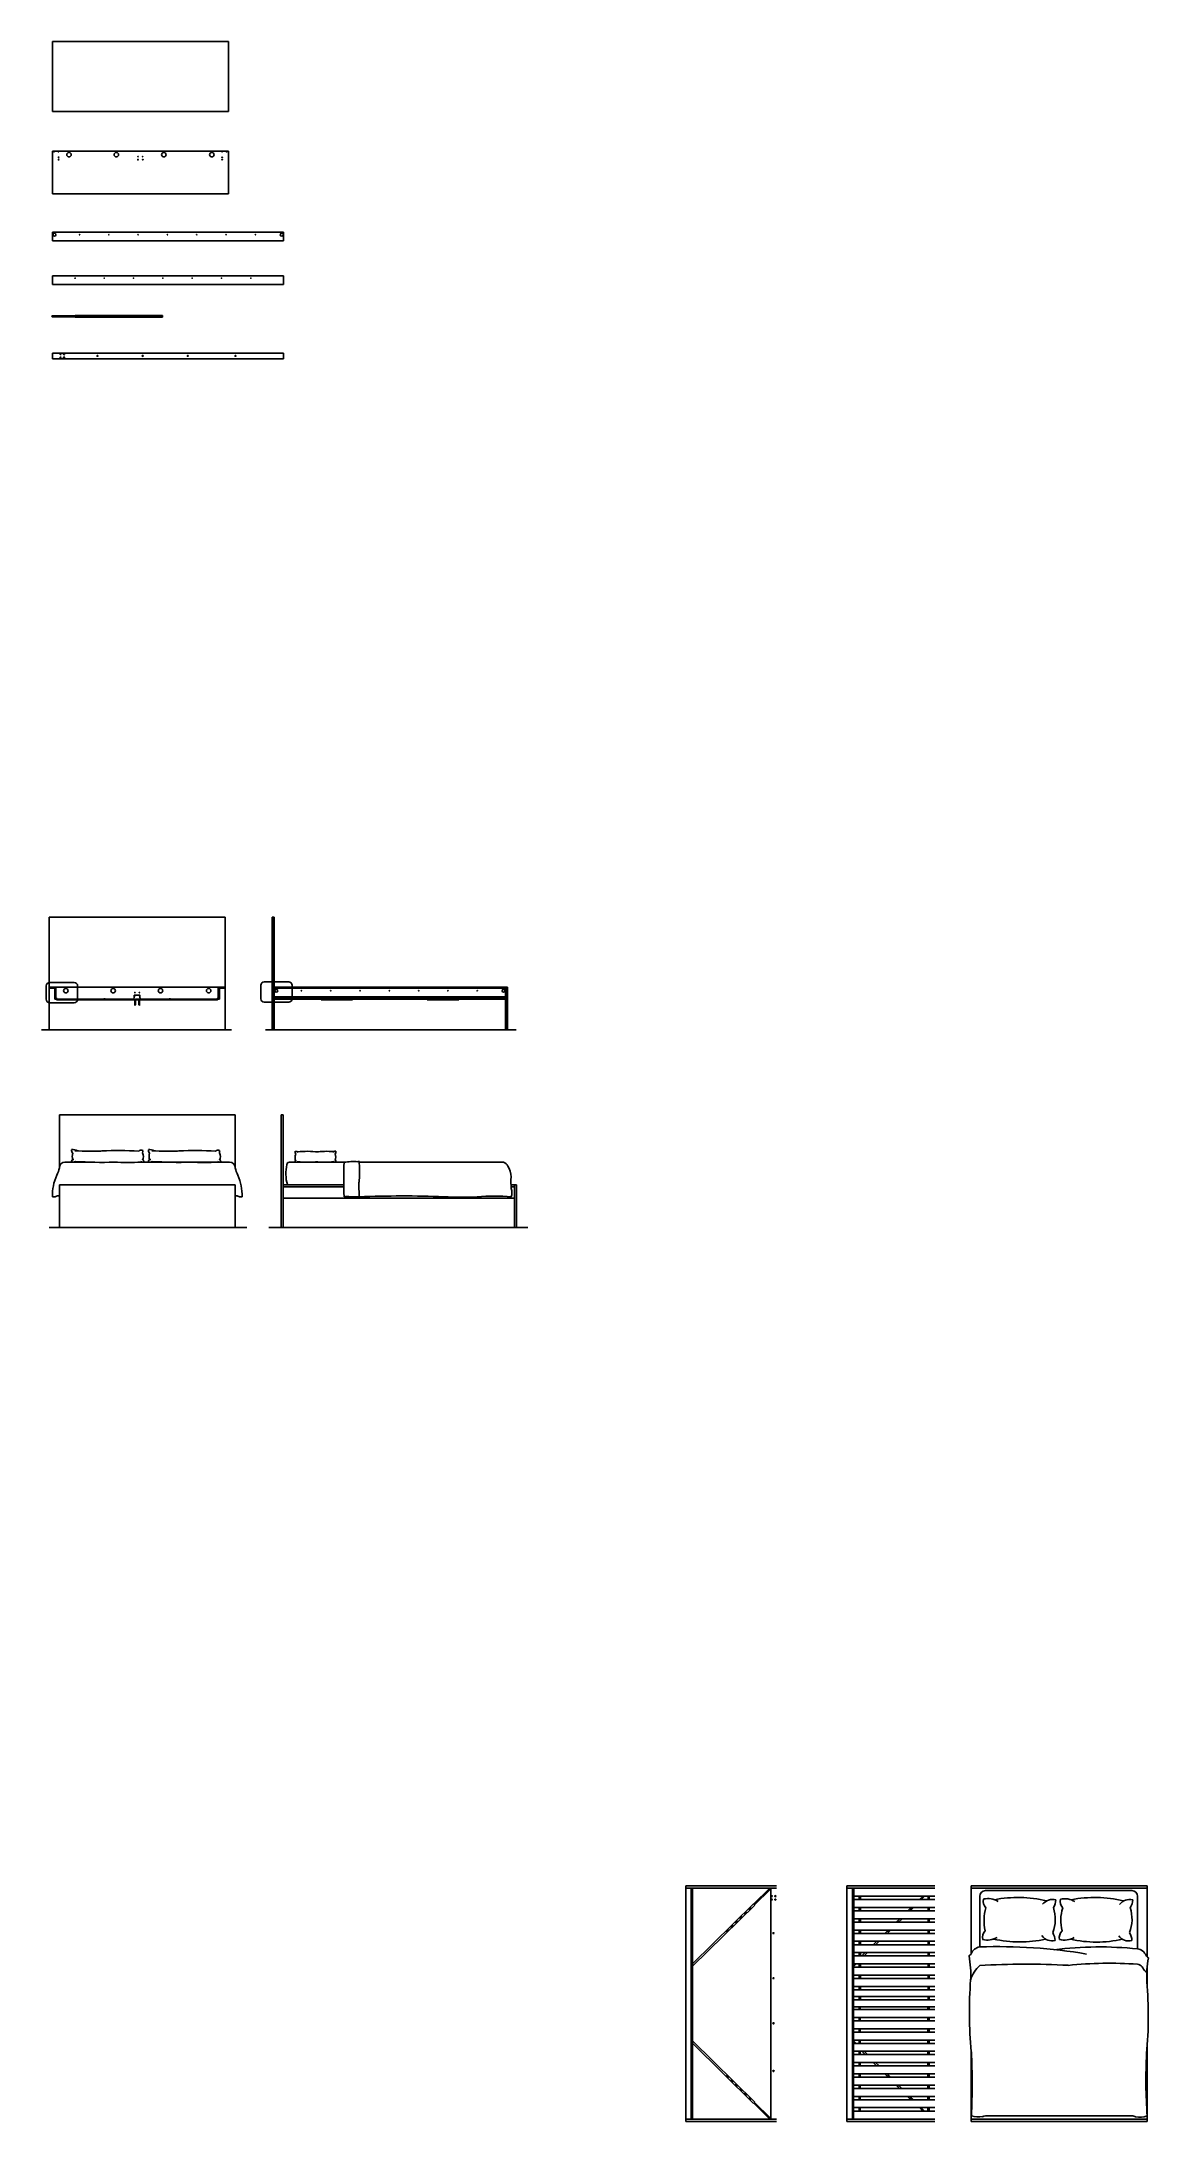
# Model space of a CAD drawing. Header units: millimetres. Extents: x 1994 to 4174, y 1366 to 3212.
# Drawn here: x 1994 to 2976, y 1366 to 3212 of the extents above.
import ezdxf

# ---------------------------------------------------------------- set-up
doc = ezdxf.new("R2010")
doc.units = ezdxf.units.MM
for name, color, linetype in [('IN-ANNO-DETAILS', 2, 'Continuous'), ('IN-ANNO-NPLT', 6, 'Continuous'), ('IN-FURN', 3, 'Continuous'), ('IN-FURN-STOR', 104, 'Continuous'), ('IN-FURN-WKSF', 4, 'Continuous')]:
    doc.layers.add(name, color=color, linetype=linetype)

msp = doc.modelspace()

# ---------------------------------------------------------------- hatches: boundary and pattern name
at = {"layer": 'IN-FURN-STOR'}
h = msp.add_hatch(dxfattribs=at)
h.set_pattern_fill('ANSI31', color=256, scale=0.2)
h.paths.add_polyline_path([(2200.7, 2434.6), (2198.8, 2434.6), (2198.8, 2334.6), (2200.7, 2334.6)])
h.paths.add_polyline_path([(2407.7, 2372.6), (2405.8, 2372.6), (2405.8, 2334.6), (2407.7, 2334.6)])
h = msp.add_hatch(dxfattribs=at)
h.set_pattern_fill('ANSI31', color=256, scale=0.2)
h.paths.add_polyline_path([(2007.1, 2372.6), (2001.1, 2372.6), (2001.1, 2371.6), (2006.1, 2371.6), (2006.1, 2361.9), (2007.1, 2361.9), (2008.1, 2361.9), (2008.1, 2362.4), (2007.1, 2362.4), (2007.1, 2371.6)])
h.paths.add_polyline_path([(2157.1, 2372.6), (2151.1, 2372.6), (2151.1, 2371.6), (2151.1, 2362.4), (2150.1, 2362.4), (2150.1, 2361.9), (2151.1, 2361.9), (2152.1, 2361.9), (2152.1, 2371.6), (2157.1, 2371.6)])
at = {"layer": 'IN-FURN-WKSF'}
h = msp.add_hatch(dxfattribs=at)
h.set_pattern_fill('ANSI37', color=256, scale=0.1)
h.set_pattern_definition([(45, (-1137.733, 175.33647), (-0.224506403, 0.224506403), []), (135, (-1137.733, 175.33647), (-0.224506403, -0.224506403), [])])
h.paths.add_polyline_path([(2077.6, 2361.2), (2077.8, 2361.4), (2080.4, 2361.4), (2080.6, 2361.2), (2080.6, 2356.9), (2081.1, 2356.4), (2081.1, 2361.4), (2080.6, 2361.9), (2077.6, 2361.9), (2077.1, 2361.4), (2077.1, 2356.4), (2077.6, 2356.9)])
h = msp.add_hatch(dxfattribs=at)
h.set_pattern_fill('ANSI37', color=256, scale=0.1)
h.set_pattern_definition([(45, (-1241.71325, 175.33647), (-0.224506403, 0.224506403), []), (135, (-1241.71325, 175.33647), (-0.224506403, -0.224506403), [])])
h.paths.add_polyline_path([(2242.2, 2361.9), (2242.2, 2361.4), (2244.3, 2361.4), (2244.3, 2361.9)])
h.paths.add_polyline_path([(2362.3, 2361.9), (2362.3, 2361.4), (2364.4, 2361.4), (2364.4, 2361.9)])

# ---------------------------------------------------------------- linework, layer by layer
at = {"layer": 'IN-ANNO-DETAILS'}
for points in [[(2001.5, 2376.7), (2023.3, 2376.7, -0.414214), (2026.3, 2373.7), (2026.3, 2361.8, -0.414214), (2023.3, 2358.8), (2001.5, 2358.8, -0.414214), (1998.5, 2361.8), (1998.5, 2373.7, -0.414214)], [(2191.8, 2377.2), (2213.5, 2377.2, -0.414214), (2216.5, 2374.2), (2216.5, 2362.3, -0.414214), (2213.5, 2359.3), (2191.8, 2359.3, -0.414214), (2188.8, 2362.3), (2188.8, 2374.2, -0.414214)]]:
    msp.add_lwpolyline(points, format="xyb", close=True, dxfattribs=at)
at = {"layer": 'IN-ANNO-NPLT'}
for p, q in [((1994.4, 2334.6), (2162.9, 2334.6)), ((2193, 2334.6), (2415.4, 2334.6)), ((2001.1, 2159.3), (2176.4, 2159.3)), ((2195.8, 2159.3), (2425.7, 2159.3))]:
    msp.add_line(p, q, dxfattribs=at)
at = {"layer": 'IN-FURN'}
for p, q in [((2015.1, 2217.3), (2037.2, 2217.3)), ((2082.6, 2217.3), (2161.1, 2217.3)), ((2213.8, 2217.3), (2262.6, 2217.2)), ((2276.1, 2217.2), (2404.2, 2217.2)), ((2714.6, 1572.9), (2786.6, 1572.9)), ((2714.6, 1565.9), (2714.6, 1572.9)), ((2831.4, 1570.9), (2961.4, 1570.9)), ((2786.6, 1565.9), (2714.6, 1565.9)), ((2714.6, 1562.9), (2786.6, 1562.9)), ((2714.6, 1555.9), (2714.6, 1562.9)), ((2786.6, 1555.9), (2714.6, 1555.9)), ((2714.6, 1552.9), (2786.6, 1552.9)), ((2714.6, 1545.9), (2714.6, 1552.9)), ((2719.6, 1565.9), (2719.6, 1562.9)), ((2719.6, 1555.9), (2719.6, 1552.9)), ((2720.6, 1562.9), (2720.6, 1565.9)), ((2720.6, 1552.9), (2720.6, 1555.9)), ((2780.6, 1562.9), (2780.6, 1565.9)), ((2780.6, 1552.9), (2780.6, 1555.9)), ((2781.6, 1565.9), (2781.6, 1562.9)), ((2781.6, 1555.9), (2781.6, 1552.9)), ((2826.4, 1520.9), (2826.4, 1565.9)), ((2966.4, 1565.9), (2966.4, 1519.2)), ((2786.6, 1545.9), (2714.6, 1545.9)), ((2714.6, 1542.9), (2786.6, 1542.9)), ((2714.6, 1535.9), (2714.6, 1542.9)), ((2786.6, 1535.9), (2714.6, 1535.9)), ((2714.6, 1532.9), (2786.6, 1532.9)), ((2714.6, 1525.9), (2714.6, 1532.9)), ((2719.6, 1545.9), (2719.6, 1542.9)), ((2719.6, 1535.9), (2719.6, 1532.9)), ((2720.6, 1542.9), (2720.6, 1545.9)), ((2720.6, 1532.9), (2720.6, 1535.9)), ((2780.6, 1542.9), (2780.6, 1545.9)), ((2780.6, 1532.9), (2780.6, 1535.9)), ((2781.6, 1545.9), (2781.6, 1542.9)), ((2781.6, 1535.9), (2781.6, 1532.9)), ((2786.6, 1525.9), (2714.6, 1525.9)), ((2714.6, 1522.9), (2786.6, 1522.9)), ((2714.6, 1515.9), (2714.6, 1522.9)), ((2786.6, 1515.9), (2714.6, 1515.9)), ((2719.6, 1525.9), (2719.6, 1522.9)), ((2719.6, 1515.9), (2719.6, 1512.9)), ((2720.6, 1522.9), (2720.6, 1525.9)), ((2720.6, 1512.9), (2720.6, 1515.9)), ((2780.6, 1522.9), (2780.6, 1525.9)), ((2780.6, 1512.9), (2780.6, 1515.9)), ((2781.6, 1525.9), (2781.6, 1522.9)), ((2781.6, 1515.9), (2781.6, 1512.9)), ((2714.6, 1512.9), (2786.6, 1512.9)), ((2714.6, 1505.9), (2714.6, 1512.9)), ((2786.6, 1505.9), (2714.6, 1505.9)), ((2714.6, 1502.9), (2786.6, 1502.9)), ((2786.6, 1495.9), (2714.6, 1495.9)), ((2719.6, 1505.9), (2719.6, 1502.9)), ((2719.6, 1495.9), (2719.6, 1492.9)), ((2720.6, 1502.9), (2720.6, 1505.9)), ((2720.6, 1492.9), (2720.6, 1495.9)), ((2780.6, 1502.9), (2780.6, 1505.9)), ((2780.6, 1492.9), (2780.6, 1495.9)), ((2781.6, 1505.9), (2781.6, 1502.9)), ((2781.6, 1495.9), (2781.6, 1492.9)), ((2714.6, 1492.9), (2786.6, 1492.9)), ((2786.6, 1485.9), (2714.6, 1485.9)), ((2714.6, 1482.9), (2786.6, 1482.9)), ((2786.6, 1476.8), (2714.6, 1476.8)), ((2719.6, 1485.9), (2719.6, 1482.9)), ((2719.6, 1476.8), (2719.6, 1474.1)), ((2720.6, 1482.9), (2720.6, 1485.9)), ((2720.6, 1474.1), (2720.6, 1476.8)), ((2780.6, 1482.9), (2780.6, 1485.9)), ((2780.6, 1474.1), (2780.6, 1476.8)), ((2781.6, 1485.9), (2781.6, 1482.9)), ((2781.6, 1476.8), (2781.6, 1474.1)), ((2714.5, 1474.1), (2786.6, 1474.1)), ((2786.6, 1467.7), (2714.5, 1467.7)), ((2786.5, 1465.3), (2714.5, 1465.3)), ((2714.5, 1458.3), (2786.5, 1458.3)), ((2719.5, 1465.3), (2719.5, 1467.7)), ((2719.5, 1455.3), (2719.5, 1458.3)), ((2719.6, 1474.1), (2720.6, 1474.1)), ((2720.5, 1467.7), (2720.5, 1465.3)), ((2720.5, 1458.3), (2720.5, 1455.3)), ((2780.5, 1467.7), (2780.5, 1465.3)), ((2780.5, 1458.3), (2780.5, 1455.3)), ((2781.6, 1474.1), (2780.6, 1474.1)), ((2781.5, 1465.3), (2781.5, 1467.7)), ((2781.5, 1455.3), (2781.5, 1458.3)), ((2786.5, 1455.3), (2714.5, 1455.3)), ((2714.5, 1448.3), (2786.5, 1448.3)), ((2786.5, 1445.3), (2714.5, 1445.3)), ((2719.5, 1445.3), (2719.5, 1448.3)), ((2720.5, 1448.3), (2720.5, 1445.3)), ((2780.5, 1448.3), (2780.5, 1445.3)), ((2781.5, 1445.3), (2781.5, 1448.3)), ((2714.5, 1438.3), (2786.5, 1438.3)), ((2786.5, 1435.3), (2714.5, 1435.3)), ((2714.5, 1428.3), (2786.5, 1428.3)), ((2786.5, 1425.3), (2714.5, 1425.3)), ((2719.5, 1435.3), (2719.5, 1438.3)), ((2719.5, 1425.3), (2719.5, 1428.3)), ((2720.5, 1438.3), (2720.5, 1435.3)), ((2720.5, 1428.3), (2720.5, 1425.3)), ((2780.5, 1438.3), (2780.5, 1435.3)), ((2780.5, 1428.3), (2780.5, 1425.3)), ((2781.5, 1435.3), (2781.5, 1438.3)), ((2781.5, 1425.3), (2781.5, 1428.3)), ((2714.5, 1418.3), (2786.5, 1418.3)), ((2786.5, 1415.3), (2714.5, 1415.3)), ((2714.5, 1408.3), (2786.5, 1408.3)), ((2786.5, 1405.3), (2714.5, 1405.3)), ((2719.5, 1415.3), (2719.5, 1418.3)), ((2719.5, 1405.3), (2719.5, 1408.3)), ((2720.5, 1418.3), (2720.5, 1415.3)), ((2720.5, 1408.3), (2720.5, 1405.3)), ((2780.5, 1418.3), (2780.5, 1415.3)), ((2780.5, 1408.3), (2780.5, 1405.3)), ((2781.5, 1415.3), (2781.5, 1418.3)), ((2781.5, 1405.3), (2781.5, 1408.3)), ((2714.5, 1398.3), (2786.5, 1398.3)), ((2786.5, 1395.3), (2714.5, 1395.3)), ((2714.5, 1388.3), (2786.5, 1388.3)), ((2786.5, 1385.3), (2714.5, 1385.3)), ((2719.5, 1395.3), (2719.5, 1398.3)), ((2719.5, 1385.3), (2719.5, 1388.3)), ((2720.5, 1398.3), (2720.5, 1395.3)), ((2720.5, 1388.3), (2720.5, 1385.3)), ((2780.5, 1398.3), (2780.5, 1395.3)), ((2780.5, 1388.3), (2780.5, 1385.3)), ((2781.5, 1395.3), (2781.5, 1398.3)), ((2781.5, 1385.3), (2781.5, 1388.3)), ((2714.5, 1378.3), (2786.5, 1378.3)), ((2786.5, 1375.3), (2714.5, 1375.3)), ((2719.5, 1375.3), (2719.5, 1378.3)), ((2720.5, 1378.3), (2720.5, 1375.3)), ((2780.5, 1378.3), (2780.5, 1375.3)), ((2781.5, 1375.3), (2781.5, 1378.3)), ((2961.4, 1370.9), (2831.4, 1370.9))]:
    msp.add_line(p, q, dxfattribs=at)
for centre, radius, start, end in [((2015.1, 2212.3), 5, 90, 180), ((2022.1, 2220.8), 7.67, 58.5087, 98.3847), ((2024.6, 2227.8), 3.74, 171.5875, 226.0583), ((2022.9, 2217.7), 2, 89.9409, 192.0822), ((2021.4, 2223.7), 6.43, 266.0817, 296.879), ((2032.7, 2221.9), 11.1, 163.0906, 193.252), ((2038.8, 2459.7), 232.7, 266.349, 272.7616), ((2047.9, 2540.4), 323.3, 265.8277, 271.8956), ((2062.4, 1968.7), 258.9, 85.9949, 93.2093), ((2070.6, 2509.4), 292.4, 267.6421, 272.3579), ((2082.8, 2225), 2.98, 62.7912, 140.2354), ((2084.4, 2220.6), 3.44, 230.1112, 282.7167), ((2078.3, 2227.2), 5.82, 342.9486, 5.1501), ((2078, 2222.3), 6.69, 331.6419, 28.0098), ((2082.3, 2217.2), 2.92, 0.3932, 51.8762), ((2092.8, 2227.8), 3.74, 171.5875, 226.0583), ((2090.2, 2220.8), 7.67, 58.5087, 98.3847), ((2091.1, 2217.7), 2, 89.9409, 192.0822), ((2089.6, 2223.7), 6.43, 266.0817, 296.879), ((2100.8, 2221.9), 11.1, 163.0906, 193.252), ((2107, 2459.7), 232.7, 266.349, 272.7616), ((2116, 2540.4), 323.3, 265.8277, 271.8956), ((2130.6, 1968.7), 258.9, 85.9949, 93.2093), ((2138.7, 2509.4), 292.4, 267.6421, 272.3579), ((2150.9, 2225), 2.98, 62.7912, 140.2354), ((2152.6, 2220.6), 3.44, 230.1112, 282.7167), ((2146.2, 2222.3), 6.69, 331.6419, 28.0098), ((2146.5, 2227.2), 5.82, 342.9486, 5.1501), ((2150.4, 2217.2), 2.92, 0.3932, 51.8762), ((2161.1, 2212.3), 5, 0, 90), ((2248.3, 2207.3), 37.3, 167.7752, 195.5317), ((2214.4, 2214.7), 2.67, 103.7459, 169.1578), ((2222.4, 2226.3), 3.26, 168.7698, 216.8699), ((2220.9, 2217.7), 1.8, 141.4773, 193.9553), ((2219.4, 2223.3), 3.62, 44.7215, 94.0455), ((2228.3, 2221.2), 9.09, 159.6514, 199.2907), ((2219.9, 2219.5), 2.37, 251.2147, 310.0139), ((2229.6, 2167.4), 59.5, 80.3971, 97.8272), ((2231.1, 2323.1), 105.9, 264.7662, 274.1868), ((2244.6, 2277.3), 60.1, 263.0022, 278.4205), ((2247, 2138.1), 88.8, 85.9156, 96.2307), ((2254.7, 2224.4), 2.62, 78.0411, 146.061), ((2254.8, 2220.1), 2.86, 231.28, 278.9421), ((2253.2, 2217.8), 2.15, 344.0806, 44.1258), ((2251.9, 2226.3), 3.42, 329.5094, 10.3713), ((2246.4, 2221.8), 8.85, 342.4833, 18.0373), ((2736.9, 2201.9), 474.5, 178.1468, 181.8532), ((2271.1, 2155), 62.8, 86.5941, 97.747), ((2275.3, 2220.4), 2.69, 259.4196, 288.8789), ((2275.2, 2217.6), 0.989, 328.1121, 14.099), ((2283.6, 2216.3), 7.6, 174.0198, 193.0481), ((2401.7, 2210.7), 6.95, 26.9519, 69.56), ((2046.1, 2188.1), 42.1, 155.3608, 182.1266), ((1989.6, 2215.7), 20.8, 331.2485, 350.4974), ((2186.7, 2215.7), 20.8, 189.5026, 208.7515), ((2130.1, 2188.1), 42.1, 357.8734, 24.6392), ((2416.6, 2196.4), 140.8, 178.7323, 184.0083), ((2195.9, 2208.7), 80.5, 353.4481, 4.1961), ((2390.9, 2203.5), 19.9, 1.9234, 31.3469), ((2462.6, 2199.3), 52, 174.6342, 186.1336), ((2005.2, 2189.7), 3.33, 249.1323, 301.9984), ((2009.4, 2181.9), 5.5, 82.5539, 116.1478), ((2166.8, 2181.9), 5.5, 63.8522, 97.4461), ((2171, 2189.7), 3.33, 238.0016, 290.8677), ((2265.3, 2153.5), 33.2, 84.8205, 94.6711), ((2272, 2253.3), 66.9, 266.7998, 273.5669), ((2314, 1275.9), 911.4, 87.665, 92.3792), ((2366.1, 2426.2), 240.1, 266.4295, 273.4959), ((2395.8, 2005.8), 181.4, 85.2197, 94.7438), ((2399.8, 2190.2), 11.7, 341.9734, 17.9661), ((2831.4, 1565.9), 5, 90, 180), ((2961.4, 1565.9), 5, 0, 90), ((2838.4, 1561.5), 8.84, 167.3935, 222.0235), ((2833.4, 1545.9), 17.9, 58.7652, 101.5382), ((2868.9, 1544.4), 38.7, 163.122, 193.6003), ((2860.1, 1459), 105.8, 76.0728, 101.3), ((2891, 1552.1), 11, 74.2585, 142.9929), ((2860.6, 1545.5), 32.8, 338.6609, 18.2164), ((2879.6, 1563.6), 14.4, 327.2474, 356.5436), ((2906.6, 1561.4), 8.84, 167.3935, 222.0235), ((2901.5, 1545.8), 17.9, 58.7652, 101.5382), ((2937, 1544.3), 38.7, 163.122, 193.6003), ((2928.3, 1459), 105.8, 76.0728, 101.3), ((2959.1, 1552), 11, 74.2585, 142.9929), ((2928.7, 1545.5), 32.8, 338.6609, 18.2164), ((2947.8, 1563.5), 14.4, 327.2474, 356.5436), ((2837.7, 1529.2), 8.84, 136.5643, 191.1942), ((2878.8, 1526.1), 14.4, 2.0441, 31.3404), ((2905.8, 1529.1), 8.84, 136.5643, 191.1942), ((2947, 1526), 14.4, 2.0441, 31.3404), ((2814.7, 1517.5), 4.96, 295.8288, 328.399), ((2827.7, 1511.6), 9.4, 98.0568, 159.4782), ((2841.9, 1042.3), 478.9, 80.4673, 91.8554), ((2833, 1544.9), 17.9, 257.0496, 299.8226), ((2861.9, 1631.1), 105.8, 257.2878, 282.515), ((2890.5, 1537.3), 11, 215.5949, 284.3293), ((2932.6, 1195.4), 325.5, 84.0432, 97.066), ((2901.2, 1544.8), 17.9, 257.0496, 299.8226), ((2930.1, 1631), 105.8, 257.2878, 282.515), ((2958.6, 1537.2), 11, 215.5949, 284.3293), ((2965.1, 1509.9), 9.4, 20.8087, 82.2301), ((2718.2, 1495.3), 100.3, 357.8872, 10.1969), ((2845.2, 1483.7), 28, 132.2575, 163.5882), ((2867.4, 816.6), 689, 86.8775, 93.4148), ((2941.5, 1144.5), 361.9, 86.0608, 95.7981), ((2964.8, 1497.7), 8.07, 44.6367, 78.506), ((2985.9, 1510.6), 17, 205.1977, 222.3724), ((2972, 1495.9), 3.56, 43.2514, 67.4079), ((2978.1, 1515.8), 4.96, 211.8879, 244.4581), ((3074.8, 1494.1), 100.3, 170.09, 182.3997), ((3175.5, 1462.9), 358.3, 175.4006, 185.5845), ((2617.6, 1459.4), 358.3, 354.7024, 4.8863), ((2236.5, 1399.4), 583.2, 357.195, 2.805), ((3429.9, 1403.2), 456.1, 177.1027, 184.0655), ((2825.2, 1390.8), 20.8, 252.5749, 280.3805), ((2831.3, 1366.1), 4.8, 88.4167, 119.3889), ((2961.8, 1364.9), 6, 62.5077, 93.6487), ((2968.3, 1392.7), 22.8, 260.4986, 286.8505)]:
    msp.add_arc(centre, radius, start, end, dxfattribs=at)
at = {"layer": 'IN-FURN-STOR'}
for p, q in [((2004, 3149.6), (2004, 3211.6)), ((2004, 3211.6), (2160, 3211.6)), ((2160, 3211.6), (2160, 3149.6)), ((2004, 3149.6), (2160, 3149.6)), ((2004, 3076.5), (2004, 3114.5)), ((2004, 3114.5), (2010, 3114.5)), ((2004, 3113.5), (2004, 3114.5)), ((2004, 3114.5), (2160, 3114.5)), ((2160, 3114.5), (2154, 3114.5)), ((2160, 3114.5), (2160, 3076.5)), ((2160, 3113.5), (2160, 3114.5)), ((2004, 3076.5), (2160, 3076.5)), ((2209, 3042.5), (2004, 3042.5)), ((2004, 3042.5), (2004, 3034.8)), ((2004, 3034.8), (2209, 3034.8)), ((2209, 3042.5), (2209, 3034.8)), ((2209, 3003.8), (2004, 3003.8)), ((2004, 3003.8), (2004, 2996.1)), ((2004, 2996.1), (2209, 2996.1)), ((2209, 3003.8), (2209, 2996.1)), ((2004, 2968.3), (2024, 2968.3)), ((2004, 2967.3), (2024, 2967.3)), ((2024, 2968.6), (2101.5, 2968.6)), ((2024, 2968.6), (2024, 2967.1)), ((2024, 2967.1), (2101.5, 2967.1)), ((2101.5, 2968.6), (2101.5, 2967.1)), ((2004, 2935.2), (2209, 2935.2)), ((2004, 2935.2), (2004, 2930.2)), ((2209, 2935.2), (2209, 2930.2)), ((2004, 2930.2), (2209, 2930.2)), ((2001.1, 2334.6), (2001.1, 2434.6)), ((2001.1, 2434.6), (2157.1, 2434.6)), ((2157.1, 2434.6), (2157.1, 2334.6)), ((2198.8, 2334.6), (2198.8, 2434.6)), ((2198.8, 2434.6), (2200.7, 2434.6)), ((2200.7, 2434.6), (2200.7, 2334.6)), ((2001.1, 2372.6), (2007.1, 2372.6)), ((2001.1, 2371.6), (2001.1, 2372.6)), ((2001.1, 2372.6), (2157.1, 2372.6)), ((2006.1, 2371.6), (2001.1, 2371.6)), ((2006.1, 2361.9), (2006.1, 2371.6)), ((2007.1, 2372.6), (2007.1, 2371.6)), ((2007.1, 2371.6), (2007.1, 2362.4)), ((2008.1, 2362.4), (2007.1, 2362.4)), ((2008.1, 2361.9), (2008.1, 2362.4)), ((2150.1, 2361.9), (2150.1, 2362.4)), ((2150.1, 2362.4), (2151.1, 2362.4)), ((2157.1, 2372.6), (2151.1, 2372.6)), ((2151.1, 2372.6), (2151.1, 2371.6)), ((2151.1, 2371.6), (2151.1, 2362.4)), ((2152.1, 2371.6), (2157.1, 2371.6)), ((2152.1, 2361.9), (2152.1, 2371.6)), ((2157.1, 2371.6), (2157.1, 2372.6)), ((2200.7, 2372.6), (2405.8, 2372.6)), ((2405.8, 2371.6), (2200.7, 2371.6)), ((2200.7, 2363.9), (2405.8, 2363.9)), ((2200.7, 2362.4), (2405.8, 2362.4)), ((2405.8, 2372.6), (2405.8, 2334.6)), ((2405.8, 2372.6), (2407.7, 2372.6)), ((2407.7, 2372.6), (2407.7, 2334.6)), ((2007.1, 2361.9), (2006.1, 2361.9)), ((2007.1, 2361.9), (2008.1, 2361.9)), ((2151.1, 2361.9), (2150.1, 2361.9)), ((2151.1, 2361.9), (2152.1, 2361.9)), ((2405.8, 2361.9), (2200.7, 2361.9)), ((2157.1, 2334.6), (2001.1, 2334.6)), ((2198.8, 2334.6), (2200.7, 2334.6)), ((2405.8, 2334.6), (2407.7, 2334.6)), ((2010.1, 2259.3), (2166.1, 2259.3)), ((2010.1, 2212.3), (2010.1, 2259.3)), ((2166.1, 2259.3), (2166.1, 2212.3)), ((2206.7, 2159.3), (2206.7, 2259.3)), ((2206.7, 2259.3), (2208.7, 2259.3)), ((2208.7, 2259.3), (2208.7, 2159.3)), ((2010.1, 2159.3), (2010.1, 2197.3)), ((2010.1, 2159.3), (2010.1, 2197.3)), ((2010.1, 2197.3), (2166.1, 2197.3)), ((2166.1, 2197.3), (2166.1, 2159.3)), ((2166.1, 2197.3), (2166.1, 2159.3)), ((2208.7, 2197.3), (2262.4, 2197.3)), ((2208.7, 2195.3), (2208.7, 2197.3)), ((2410.6, 2197.3), (2413.7, 2197.3)), ((2415.7, 2197.3), (2413.7, 2197.3)), ((2413.7, 2197.3), (2413.7, 2159.3)), ((2413.7, 2197.3), (2413.7, 2195.3)), ((2415.7, 2159.3), (2415.7, 2197.3)), ((2208.7, 2195.3), (2208.7, 2185.3)), ((2262.4, 2195.3), (2208.7, 2195.3)), ((2208.7, 2185.3), (2413.7, 2185.3)), ((2413.7, 2195.3), (2410.7, 2195.3)), ((2413.7, 2185.3), (2413.7, 2195.3)), ((2166.1, 2159.3), (2010.1, 2159.3)), ((2208.7, 2159.3), (2206.7, 2159.3)), ((2413.7, 2159.3), (2415.7, 2159.3)), ((2565.6, 1366.1), (2565.6, 1575.1)), ((2565.6, 1575.1), (2646.1, 1575.1)), ((2570.6, 1573.1), (2565.6, 1573.1)), ((2570.6, 1573.1), (2646.1, 1573.1)), ((2570.6, 1368.1), (2570.6, 1573.1)), ((2570.6, 1573.1), (2643.6, 1573.1)), ((2571.6, 1504), (2571.6, 1573.1)), ((2640.2, 1572.9), (2625.9, 1558.9)), ((2640.9, 1572.2), (2626.6, 1558.2)), ((2641.1, 1573.1), (2646.1, 1573.1)), ((2641.1, 1573.1), (2641.1, 1368.1)), ((2708.6, 1575.1), (2786.6, 1575.1)), ((2708.6, 1366.1), (2708.6, 1575.1)), ((2708.6, 1573.1), (2786.6, 1573.1)), ((2713.6, 1573.1), (2708.6, 1573.1)), ((2713.6, 1573.1), (2713.5, 1368.1)), ((2713.6, 1573.1), (2786.6, 1573.1)), ((2714.6, 1573.1), (2714.5, 1437.2)), ((2714.6, 1504), (2714.6, 1573.1)), ((2783.2, 1572.9), (2783.2, 1572.9)), ((2818.9, 1575.1), (2974.9, 1575.1)), ((2818.9, 1514.9), (2818.9, 1575.1)), ((2818.9, 1573.1), (2974.9, 1573.1)), ((2974.9, 1575.1), (2974.9, 1512.1)), ((2625.7, 1559.1), (2571.6, 1505.8)), ((2626.8, 1558), (2571.6, 1503.7)), ((2625.7, 1559.1), (2626.8, 1558)), ((2765.6, 1555.9), (2762.5, 1552.9)), ((2767.7, 1555.9), (2764.6, 1552.9)), ((2776.1, 1565.9), (2773, 1562.9)), ((2777.5, 1565.9), (2774.4, 1562.9)), ((2745.2, 1535.9), (2742.2, 1532.9)), ((2747.3, 1535.9), (2744.3, 1532.9)), ((2755.4, 1545.9), (2752.3, 1542.9)), ((2757.5, 1545.9), (2754.5, 1542.9)), ((2724.9, 1515.9), (2721.8, 1512.9)), ((2727, 1515.9), (2724, 1512.9)), ((2735, 1525.9), (2732, 1522.9)), ((2737.2, 1525.9), (2734.1, 1522.9)), ((2571.6, 1368.1), (2571.6, 1504)), ((2714.7, 1505.9), (2714.6, 1505.8)), ((2716.8, 1505.9), (2714.6, 1503.7)), ((2974.9, 1503.3), (2974.9, 1485.7)), ((2714.5, 1468.3), (2714.5, 1473.2)), ((2626.8, 1383.1), (2571.6, 1437.5)), ((2625.8, 1382.1), (2571.6, 1435.4)), ((2716.7, 1435.3), (2714.5, 1437.5)), ((2714.5, 1437.2), (2714.5, 1368.1)), ((2724.8, 1425.3), (2721.7, 1428.3)), ((2726.9, 1425.3), (2723.9, 1428.3)), ((2818.9, 1370.9), (2818.9, 1428)), ((2974.9, 1433.1), (2974.9, 1366.1)), ((2734.9, 1415.3), (2731.9, 1418.3)), ((2737.1, 1415.3), (2734, 1418.3)), ((2745.1, 1405.3), (2742.1, 1408.3)), ((2747.2, 1405.3), (2744.2, 1408.3)), ((2755.3, 1395.3), (2752.2, 1398.3)), ((2757.4, 1395.3), (2754.3, 1398.3)), ((2765.4, 1385.3), (2762.4, 1388.3)), ((2767.6, 1385.3), (2764.5, 1388.3)), ((2565.6, 1368.1), (2646.1, 1368.1)), ((2565.6, 1366.1), (2646.1, 1366.1)), ((2625.8, 1382.1), (2626.8, 1383.1)), ((2640.2, 1368.2), (2626, 1382.3)), ((2640.9, 1368.9), (2626.7, 1383)), ((2786.6, 1368.1), (2708.6, 1368.1)), ((2708.6, 1366.1), (2786.6, 1366.1)), ((2713.5, 1368.1), (2786.5, 1368.1)), ((2776, 1375.3), (2772.9, 1378.3)), ((2777.4, 1375.3), (2774.3, 1378.3)), ((2818.9, 1366.1), (2818.9, 1370.9)), ((2974.9, 1368.1), (2818.9, 1368.1)), ((2974.9, 1366.1), (2818.9, 1366.1))]:
    msp.add_line(p, q, dxfattribs=at)
at = {"layer": 'IN-FURN-WKSF'}
for p, q in [((2028.2, 2967.6), (2028.2, 2968)), ((2029.9, 2967.4), (2028.3, 2967.4)), ((2028.4, 2968.2), (2030, 2968.2)), ((2030.2, 2968), (2030.2, 2967.6)), ((2033.8, 2967.6), (2033.8, 2968)), ((2035.5, 2967.3), (2033.9, 2967.4)), ((2034, 2968.2), (2035.6, 2968.1)), ((2035.8, 2967.9), (2035.7, 2967.5)), ((2039.3, 2967.7), (2039.4, 2968.1)), ((2040, 2967.5), (2039.5, 2967.5)), ((2039.6, 2968.3), (2040, 2968.3)), ((2040.6, 2968.3), (2041.2, 2968.3)), ((2041.1, 2967.5), (2040.6, 2967.5)), ((2041.4, 2968.1), (2041.3, 2967.7)), ((2044.9, 2967.6), (2045, 2968)), ((2046.7, 2967.4), (2045.1, 2967.4)), ((2045.2, 2968.2), (2046.8, 2968.2)), ((2047, 2968), (2046.9, 2967.6)), ((2050.5, 2967.7), (2050.5, 2968.1)), ((2050.7, 2968.3), (2052.3, 2968.3)), ((2052.3, 2967.5), (2050.7, 2967.5)), ((2052.5, 2968), (2052.5, 2967.6)), ((2056.1, 2967.6), (2056.1, 2968)), ((2056.3, 2968.2), (2057.9, 2968.2)), ((2057.9, 2967.4), (2056.3, 2967.4)), ((2058.1, 2968), (2058.1, 2967.6)), ((2075.9, 2361.4), (2075.9, 2362.4)), ((2075.9, 2362.4), (2076.6, 2362.4)), ((2076.6, 2365.4), (2081.6, 2365.4)), ((2076.6, 2362.4), (2076.6, 2365.4)), ((2081.6, 2365.4), (2081.6, 2362.4)), ((2081.6, 2362.4), (2082.4, 2362.4)), ((2082.4, 2362.4), (2082.4, 2361.4)), ((2223.8, 2362.9), (2223.8, 2363.3)), ((2224, 2363.5), (2225.6, 2363.5)), ((2225.6, 2362.7), (2224, 2362.7)), ((2225.8, 2363.3), (2225.8, 2362.9)), ((2249.7, 2362.9), (2249.7, 2363.3)), ((2249.9, 2363.5), (2251.5, 2363.5)), ((2251.5, 2362.7), (2249.9, 2362.7)), ((2251.7, 2363.3), (2251.7, 2362.9)), ((2275.7, 2362.9), (2275.7, 2363.3)), ((2275.9, 2363.5), (2277.5, 2363.5)), ((2277.5, 2362.7), (2275.9, 2362.7)), ((2277.7, 2363.3), (2277.7, 2362.9)), ((2301.7, 2362.9), (2301.7, 2363.3)), ((2301.9, 2363.5), (2303.5, 2363.5)), ((2303.5, 2362.7), (2301.9, 2362.7)), ((2303.7, 2363.3), (2303.7, 2362.9)), ((2327.7, 2362.9), (2327.7, 2363.3)), ((2327.9, 2363.5), (2329.5, 2363.5)), ((2329.5, 2362.7), (2327.9, 2362.7)), ((2329.7, 2363.3), (2329.7, 2362.9)), ((2353.7, 2362.9), (2353.7, 2363.3)), ((2353.9, 2363.5), (2355.5, 2363.5)), ((2355.5, 2362.7), (2353.9, 2362.7)), ((2355.7, 2363.3), (2355.7, 2362.9)), ((2379.7, 2362.9), (2379.7, 2363.3)), ((2379.9, 2363.5), (2381.5, 2363.5)), ((2381.5, 2362.7), (2379.9, 2362.7)), ((2381.7, 2363.3), (2381.7, 2362.9)), ((2008.1, 2361.4), (2007.1, 2361.9)), ((2075.9, 2361.9), (2008.1, 2361.9)), ((2075.9, 2361.4), (2008.1, 2361.4)), ((2049.6, 2361.9), (2049.6, 2362.1)), ((2049.6, 2362.1), (2050.6, 2362.1)), ((2050.6, 2362.1), (2050.6, 2361.9)), ((2062.2, 2361.4), (2062.2, 2361.9)), ((2077.1, 2361.4), (2075.9, 2361.4)), ((2077.6, 2361.9), (2077.1, 2361.4)), ((2077.1, 2361.4), (2077.1, 2356.4)), ((2077.1, 2356.4), (2077.6, 2356.9)), ((2077.6, 2361.9), (2080.6, 2361.9)), ((2077.8, 2361.4), (2077.6, 2361.2)), ((2077.6, 2361.2), (2077.6, 2356.9)), ((2080.4, 2361.4), (2077.8, 2361.4)), ((2080.4, 2361.4), (2080.6, 2361.2)), ((2080.6, 2361.9), (2081.1, 2361.4)), ((2080.6, 2356.9), (2080.6, 2361.2)), ((2081.1, 2356.4), (2080.6, 2356.9)), ((2082.4, 2361.4), (2081.1, 2361.4)), ((2081.1, 2356.4), (2081.1, 2361.4)), ((2082.4, 2361.9), (2150.1, 2361.9)), ((2082.4, 2361.4), (2150.1, 2361.4)), ((2096, 2361.4), (2096, 2361.9)), ((2107.6, 2361.9), (2107.6, 2362.1)), ((2107.6, 2362.1), (2108.6, 2362.1)), ((2108.6, 2362.1), (2108.6, 2361.9)), ((2151.1, 2361.9), (2150.1, 2361.4)), ((2242.2, 2361.4), (2242.2, 2361.9)), ((2242.2, 2361.9), (2270.2, 2361.9)), ((2270.2, 2361.4), (2242.2, 2361.4)), ((2244.3, 2361.4), (2244.3, 2361.9)), ((2269.2, 2361.9), (2269.2, 2362.1)), ((2269.2, 2362.1), (2270.2, 2362.1)), ((2270.2, 2362.1), (2270.2, 2361.9)), ((2270.2, 2361.9), (2270.2, 2361.4)), ((2336.4, 2361.9), (2336.4, 2362.1)), ((2336.4, 2362.1), (2337.4, 2362.1)), ((2336.4, 2361.9), (2336.4, 2361.4)), ((2364.4, 2361.9), (2336.4, 2361.9)), ((2336.4, 2361.4), (2364.4, 2361.4)), ((2337.4, 2362.1), (2337.4, 2361.9)), ((2362.3, 2361.4), (2362.3, 2361.9)), ((2364.4, 2361.4), (2364.4, 2361.9)), ((2618.9, 1551.8), (2617.8, 1550.6)), ((2617.8, 1550.3), (2618.1, 1550.1)), ((2618.3, 1550.1), (2619.5, 1551.2)), ((2619.5, 1551.5), (2619.2, 1551.8)), ((2622.8, 1555.8), (2621.7, 1554.6)), ((2621.7, 1554.3), (2622, 1554.1)), ((2622.3, 1554.1), (2623.4, 1555.2)), ((2623.4, 1555.5), (2623.1, 1555.8)), ((2765.9, 1555.8), (2764.7, 1554.6)), ((2764.7, 1554.3), (2765, 1554.1)), ((2765.3, 1554.1), (2766.4, 1555.2)), ((2766.4, 1555.5), (2766.1, 1555.8)), ((2602.9, 1536.1), (2601.8, 1535)), ((2601.8, 1534.7), (2602.1, 1534.4)), ((2602.4, 1534.4), (2603.5, 1535.5)), ((2603.5, 1535.8), (2603.2, 1536.1)), ((2606.9, 1540.1), (2605.7, 1538.9)), ((2605.7, 1538.7), (2606, 1538.4)), ((2606.3, 1538.4), (2607.4, 1539.5)), ((2607.4, 1539.8), (2607.1, 1540.1)), ((2610.9, 1543.9), (2609.8, 1542.8)), ((2609.8, 1542.5), (2610.1, 1542.2)), ((2610.3, 1542.2), (2611.5, 1543.4)), ((2611.5, 1543.7), (2611.2, 1543.9)), ((2614, 1547.1), (2613.7, 1546.8)), ((2613.7, 1546.5), (2614, 1546.2)), ((2614.3, 1546.2), (2614.6, 1546.6)), ((2614.8, 1547.9), (2614.4, 1547.5)), ((2615, 1547), (2615.4, 1547.4)), ((2615.4, 1547.7), (2615.1, 1547.9)), ((2745.8, 1535.9), (2744.8, 1535)), ((2744.8, 1534.7), (2745.1, 1534.4)), ((2745.4, 1534.4), (2746.5, 1535.5)), ((2746.5, 1535.8), (2746.4, 1535.9)), ((2753.9, 1543.9), (2752.9, 1542.9)), ((2754, 1542.9), (2754.5, 1543.4)), ((2754.5, 1543.7), (2754.2, 1543.9)), ((2601.9, 1406.5), (2602.1, 1406.7)), ((2603, 1405), (2601.9, 1406.2)), ((2602.4, 1406.7), (2603.5, 1405.6)), ((2603.5, 1405.3), (2603.3, 1405)), ((2605.8, 1402.5), (2606.1, 1402.8)), ((2606.4, 1402.8), (2607.5, 1401.6)), ((2744.7, 1406.5), (2745, 1406.8)), ((2745.7, 1405.3), (2744.7, 1406.3)), ((2745.3, 1406.8), (2746.4, 1405.7)), ((2746.4, 1405.4), (2746.3, 1405.3)), ((2606.9, 1401.1), (2605.8, 1402.2)), ((2607.5, 1401.3), (2607.2, 1401.1)), ((2609.8, 1398.6), (2610.1, 1398.9)), ((2610.9, 1397.2), (2609.8, 1398.3)), ((2610.4, 1398.9), (2611.5, 1397.8)), ((2611.5, 1397.5), (2611.2, 1397.2)), ((2613.8, 1394.6), (2614, 1394.9)), ((2614.9, 1393.2), (2613.8, 1394.3)), ((2614.3, 1394.9), (2615.4, 1393.8)), ((2615.4, 1393.5), (2615.2, 1393.2)), ((2617.8, 1390.8), (2618.1, 1391.1)), ((2618.9, 1389.4), (2617.8, 1390.5)), ((2618.4, 1391.1), (2619.5, 1389.9)), ((2619.5, 1389.6), (2619.2, 1389.4)), ((2621.8, 1386.8), (2622, 1387.1)), ((2622.9, 1385.4), (2621.8, 1386.5)), ((2622.3, 1387.1), (2623.5, 1385.9)), ((2623.4, 1385.7), (2623.2, 1385.4)), ((2753.8, 1397.3), (2752.8, 1398.3)), ((2753.9, 1398.3), (2754.4, 1397.8)), ((2754.4, 1397.5), (2754.1, 1397.3)), ((2764.6, 1386.9), (2764.9, 1387.2)), ((2765.8, 1385.5), (2764.6, 1386.6)), ((2765.2, 1387.2), (2766.3, 1386)), ((2766.3, 1385.7), (2766, 1385.4))]:
    msp.add_line(p, q, dxfattribs=at)
for centre, radius in [((2005.5, 3114), 0.3), ((2009.4, 3114), 0.3), ((2009.5, 3108.9), 0.3), ((2009.5, 3106.9), 0.3), ((2018.7, 3111.3), 2), ((2060.7, 3111.3), 2), ((2079.8, 3106.9), 0.3), ((2080, 3109.6), 0.2), ((2084, 3109.6), 0.2), ((2084.1, 3106.9), 0.3), ((2102.7, 3111.3), 2), ((2145.4, 3111.3), 2), ((2154.5, 3114), 0.3), ((2154.5, 3108.9), 0.3), ((2154.5, 3106.9), 0.3), ((2158.5, 3114), 0.3), ((2005.7, 3040.3), 1.3), ((2028, 3040.3), 0.2), ((2054, 3040.3), 0.2), ((2080, 3040.3), 0.2), ((2106, 3040.3), 0.2), ((2132, 3040.3), 0.2), ((2158, 3040.3), 0.2), ((2184, 3040.3), 0.2), ((2207.4, 3040.3), 1.3), ((2024, 3001.7), 0.2), ((2050, 3001.7), 0.2), ((2076, 3001.7), 0.2), ((2102, 3001.7), 0.2), ((2128, 3001.7), 0.2), ((2154, 3001.7), 0.2), ((2180, 3001.7), 0.2), ((2004, 2967.8), 0.5), ((2040.3, 2967.9), 0.5), ((2100.7, 2967.8), 0.5), ((2011.2, 2934.2), 0.5), ((2014.2, 2934.2), 0.5), ((2011.2, 2931.3), 0.5), ((2014.2, 2931.3), 0.5), ((2044, 2932.7), 0.5), ((2084, 2932.7), 0.5), ((2124, 2932.7), 0.5), ((2166.3, 2932.7), 0.5), ((2015.8, 2369.4), 2), ((2057.8, 2369.4), 2), ((2077, 2365), 0.3), ((2077.1, 2367.7), 0.2), ((2081.1, 2367.7), 0.2), ((2081.3, 2365), 0.3), ((2099.8, 2369.4), 2), ((2142.6, 2369.4), 2), ((2202.5, 2369.4), 1.3), ((2224.8, 2369.4), 0.2), ((2250.8, 2369.4), 0.2), ((2276.8, 2369.4), 0.2), ((2302.8, 2369.4), 0.2), ((2328.8, 2369.4), 0.2), ((2354.8, 2369.4), 0.2), ((2380.8, 2369.4), 0.2), ((2404.1, 2369.4), 1.3), ((2640.5, 1572.6), 0.5), ((2642.1, 1565.9), 0.5), ((2642.1, 1562.9), 0.5), ((2645.1, 1565.9), 0.5), ((2645.1, 1562.9), 0.5), ((2614.5, 1547), 0.5), ((2643.5, 1533.1), 0.5), ((2571.1, 1504.2), 0.5), ((2643.5, 1493.1), 0.5), ((2643.5, 1453.1), 0.5), ((2571.1, 1436.9), 0.5), ((2643.5, 1410.8), 0.5), ((2640.6, 1368.6), 0.5)]:
    msp.add_circle(centre, radius, dxfattribs=at)
for centre, start, end in [((2028.4, 2968), 89.1602, 179.1602), ((2028.4, 2967.6), 179.1602, 269.1602), ((2030, 2967.6), 269.1602, 359.1602), ((2030, 2968), 359.1602, 89.1602), ((2034, 2968), 89.1602, 179.1602), ((2034, 2967.6), 179.1602, 269.1602), ((2035.5, 2967.5), 269.1602, 359.1602), ((2035.6, 2967.9), 359.1602, 89.1602), ((2039.5, 2967.7), 179.1602, 269.1602), ((2039.6, 2968.1), 89.1602, 179.1602), ((2041.1, 2967.7), 269.1602, 359.1602), ((2041.2, 2968.1), 359.1602, 89.1602), ((2045.1, 2967.6), 179.1602, 269.1602), ((2045.2, 2968), 89.1602, 179.1602), ((2046.7, 2967.6), 269.1602, 359.1602), ((2046.8, 2968), 359.1602, 89.1602), ((2050.7, 2968.1), 89.1602, 179.1602), ((2050.7, 2967.7), 179.1602, 269.1602), ((2052.3, 2968.1), 359.1602, 89.1602), ((2052.3, 2967.7), 269.1602, 359.1602), ((2056.3, 2968), 89.1602, 179.1602), ((2056.3, 2967.6), 179.1602, 269.1602), ((2057.9, 2968), 359.1602, 89.1602), ((2057.9, 2967.6), 269.1602, 359.1602), ((2224, 2363.3), 90.008, 180.008), ((2224, 2362.9), 180.008, 270.008), ((2225.6, 2363.3), 0.008, 90.008), ((2225.6, 2362.9), 270.008, 0.008), ((2249.9, 2363.3), 90.008, 180.008), ((2249.9, 2362.9), 180.008, 270.008), ((2251.5, 2363.3), 0.008, 90.008), ((2251.5, 2362.9), 270.008, 0.008), ((2275.9, 2363.3), 90.008, 180.008), ((2275.9, 2362.9), 180.008, 270.008), ((2277.5, 2363.3), 0.008, 90.008), ((2277.5, 2362.9), 270.008, 0.008), ((2301.9, 2363.3), 90.008, 180.008), ((2301.9, 2362.9), 180.008, 270.008), ((2303.5, 2363.3), 0.008, 90.008), ((2303.5, 2362.9), 270.008, 0.008), ((2327.9, 2363.3), 90.008, 180.008), ((2327.9, 2362.9), 180.008, 270.008), ((2329.5, 2363.3), 0.008, 90.008), ((2329.5, 2362.9), 270.008, 0.008), ((2353.9, 2363.3), 90.008, 180.008), ((2353.9, 2362.9), 180.008, 270.008), ((2355.5, 2363.3), 0.008, 90.008), ((2355.5, 2362.9), 270.008, 0.008), ((2379.9, 2363.3), 90.008, 180.008), ((2379.9, 2362.9), 180.008, 270.008), ((2381.5, 2363.3), 0.008, 90.008), ((2381.5, 2362.9), 270.008, 0.008), ((2617.9, 1550.5), 135.4003, 225.4003), ((2619, 1551.6), 45.4003, 135.4003), ((2619.3, 1551.3), 315.4003, 45.4003), ((2621.9, 1554.5), 135.4003, 225.4003), ((2622.1, 1554.2), 225.4003, 315.4003), ((2623, 1555.6), 45.4003, 135.4003), ((2623.3, 1555.3), 315.4003, 45.4003), ((2764.9, 1554.5), 135.4003, 225.4003), ((2765.2, 1554.2), 225.4003, 315.4003), ((2766, 1555.6), 45.4003, 135.4003), ((2766.3, 1555.3), 315.4003, 45.4003), ((2601.9, 1534.8), 135.4003, 225.4003), ((2602.2, 1534.5), 225.4003, 315.4003), ((2603.1, 1536), 45.4003, 135.4003), ((2603.4, 1535.7), 315.4003, 45.4003), ((2605.9, 1538.8), 135.4003, 225.4003), ((2606.2, 1538.5), 225.4003, 315.4003), ((2607, 1539.9), 45.4003, 135.4003), ((2607.3, 1539.7), 315.4003, 45.4003), ((2609.9, 1542.7), 135.4003, 225.4003), ((2610.2, 1542.4), 225.4003, 315.4003), ((2611, 1543.8), 45.4003, 135.4003), ((2611.3, 1543.5), 315.4003, 45.4003), ((2613.8, 1546.7), 135.4003, 225.4003), ((2614.1, 1546.4), 225.4003, 315.4003), ((2615, 1547.8), 45.4003, 135.4003), ((2615.3, 1547.5), 315.4003, 45.4003), ((2618.2, 1550.2), 225.4003, 315.4003), ((2745, 1534.8), 135.4003, 225.4003), ((2745.3, 1534.5), 225.4003, 315.4003), ((2746.4, 1535.7), 315.4003, 45.4003), ((2754.1, 1543.8), 45.4003, 135.4003), ((2754.4, 1543.5), 315.4003, 45.4003), ((2602, 1406.3), 134.5997, 224.5997), ((2602.3, 1406.6), 44.5997, 134.5997), ((2603.1, 1405.2), 224.5997, 314.5997), ((2603.4, 1405.5), 314.5997, 44.5997), ((2606.2, 1402.6), 44.5997, 134.5997), ((2744.9, 1406.4), 134.5997, 224.5997), ((2745.2, 1406.7), 44.5997, 134.5997), ((2746.3, 1405.5), 314.5997, 44.5997), ((2605.9, 1402.3), 134.5997, 224.5997), ((2607.1, 1401.2), 224.5997, 314.5997), ((2607.3, 1401.5), 314.5997, 44.5997), ((2610, 1398.5), 134.5997, 224.5997), ((2610.2, 1398.8), 44.5997, 134.5997), ((2611.1, 1397.3), 224.5997, 314.5997), ((2611.4, 1397.6), 314.5997, 44.5997), ((2613.9, 1394.5), 134.5997, 224.5997), ((2614.2, 1394.8), 44.5997, 134.5997), ((2615, 1393.3), 224.5997, 314.5997), ((2615.3, 1393.6), 314.5997, 44.5997), ((2618, 1390.6), 134.5997, 224.5997), ((2618.3, 1390.9), 44.5997, 134.5997), ((2619.1, 1389.5), 224.5997, 314.5997), ((2619.4, 1389.8), 314.5997, 44.5997), ((2621.9, 1386.7), 134.5997, 224.5997), ((2622.2, 1386.9), 44.5997, 134.5997), ((2623, 1385.5), 224.5997, 314.5997), ((2623.3, 1385.8), 314.5997, 44.5997), ((2754, 1397.4), 224.5997, 314.5997), ((2754.2, 1397.7), 314.5997, 44.5997), ((2764.8, 1386.7), 134.5997, 224.5997), ((2765.1, 1387), 44.5997, 134.5997), ((2765.9, 1385.6), 224.5997, 314.5997), ((2766.2, 1385.9), 314.5997, 44.5997)]:
    msp.add_arc(centre, 0.2, start, end, dxfattribs=at)

doc.saveas('drawing.dxf')
